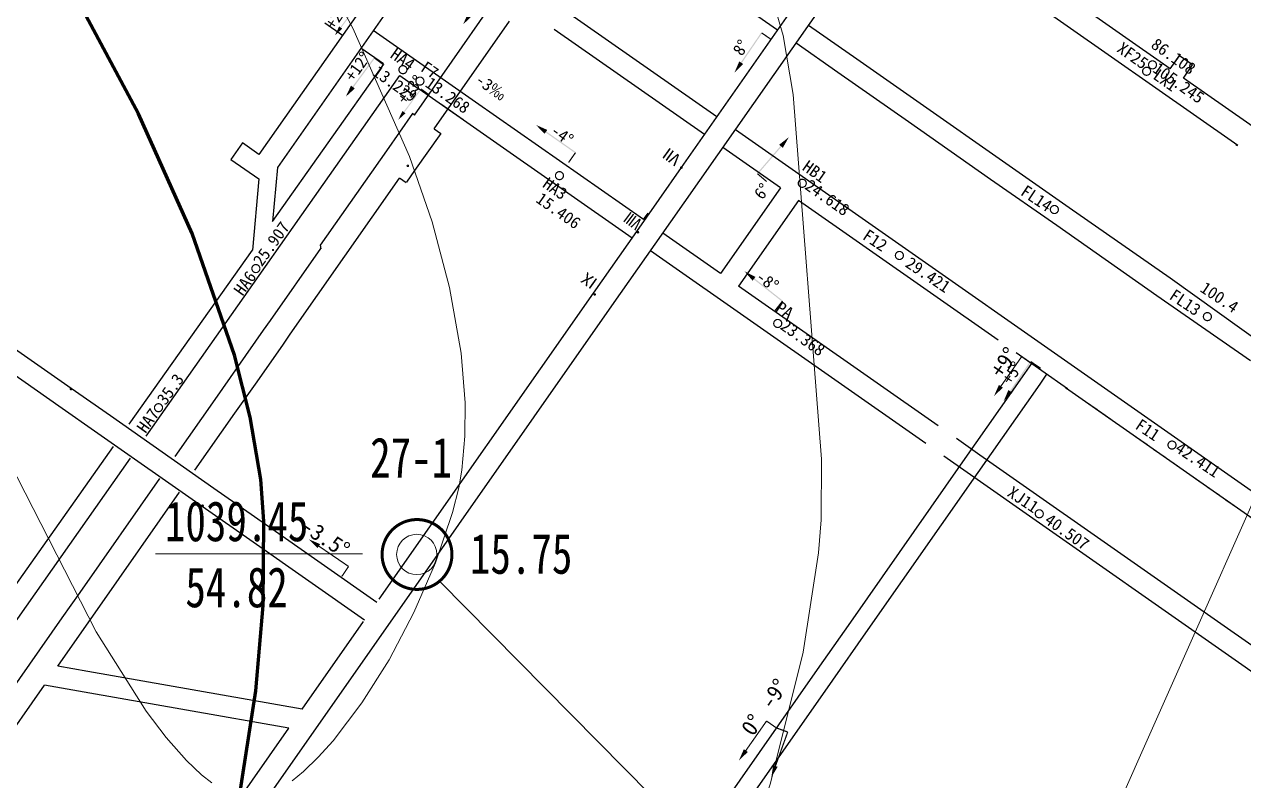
# Model space of a CAD drawing. Header units: inches. Extents: x 36473197 to 36486087, y 3899343 to 3911260.
# Drawn here: x 36481601.5 to 36481905.2, y 3905166.6 to 3905355 of the extents above; entities that cross this region are included whole.
import ezdxf

# ---------------------------------------------------------------- set-up
doc = ezdxf.new("R2010")
doc.units = ezdxf.units.IN
doc.header["$MEASUREMENT"] = 0
doc.linetypes.add('虚线', pattern=[0.0045, 0.00175, -0.001, 0.00175])
doc.layers.get('0').update_dxf_attribs({"lineweight": 0})
doc.layers.get('Defpoints').update_dxf_attribs({"lineweight": 0})
for name, color, linetype, lineweight in [('4煤底板等值线', 7, 'Continuous', 0), ('向北背斜轴', 7, 'Continuous', 0), ('四盘区辅运巷', 7, 'Continuous', 0), ('导线点', 7, 'Continuous', 0), ('巷道', 7, 'Continuous', 0), ('巷道掘进尺', 7, 'Continuous', 0), ('西区开拓设计', 7, 'Continuous', 0), ('边坡点数字', 7, 'Continuous', 0), ('钻孔', 7, 'Continuous', 0)]:
    doc.layers.add(name, color=color, linetype=linetype, lineweight=lineweight)
doc.layers.add('变坡点', color=1, linetype='Continuous', lineweight=0, true_color=0xff0000)
doc.layers.add('巷道1', color=7, linetype='Continuous', lineweight=0, true_color=0x2d2d2d)
doc.styles.add('仿宋', font='simfang.ttf')
doc.styles.add('宋体', font='SIMSUN.TTC')
doc.styles.add('长等线体', font='simfang.ttf')
doc.styles.add('黑体', font='simhei.ttf')
doc.dimstyles.get("Standard").update_dxf_attribs({"dimtxt": 30, "dimasz": 20, "dimexe": 0.18, "dimexo": 0.0625, "dimgap": 0.09, "dimtad": 1, "dimdec": 0, "dimzin": 0, "dimdsep": 46, "dimtxsty": '仿宋', "dimcen": 0.09, "dimclrd": 150, "dimclre": 150, "dimadec": 0, "dimazin": 0, "dimtfac": 1, "dimtdec": 0, "dimtofl": 0, "dimtmove": 0, "dimatfit": 3, "dimfxl": 1, "dimtolj": 1, "dimtzin": 0, "dimlwd": 0, "dimarcsym": 0})

# ---------------------------------------------------------------- blocks, each defined once
blk = doc.blocks.new('变坡点1')
at = {"true_color": 0xff0000}
for points in [[(-4.61, 8.53), (-7.29, 9.99), (-5.37, 7.61)], [(-5.37, 7.61), (-4.61, 8.53)], [(-5.09, 7.95), (1.83, 2.19), (2.02, 2.42), (-4.89, 8.18)], [(1.81, 2.4), (-0.12, 0.1), (0.12, -0.1), (2.04, 2.21)]]:
    blk.add_hatch(color=1, dxfattribs=at).paths.add_polyline_path(points, flags=17)
blk = doc.blocks.new('变坡点3')
at = {"true_color": 0xff0000}
for points in [[(0.02, -3), (-0.15, -0.01), (0.15, 0.01), (0.32, -2.99)], [(0.16, -2.85), (9.15, -2.32), (9.17, -2.62), (0.18, -3.14)], [(9.19, -3.07), (12.15, -2.3), (9.12, -1.88)]]:
    blk.add_hatch(color=1, dxfattribs=at).paths.add_polyline_path(points, flags=17)
blk = doc.blocks.new('变坡点1_1_1_1')
for points in [[(-3.56, -8.61), (-4.75, -8.45)], [(-4.75, -8.45), (-4.55, -11.5), (-3.56, -8.61)]]:
    blk.add_hatch(color=0).paths.add_polyline_path(points, flags=17)
at = {"color": 0, "const_width": 0.3}
for points in [[(-4.16, -8.53), (-2.97, 0.39)], [(-2.97, 0.39), (0, 0)]]:
    blk.add_lwpolyline(points, dxfattribs=at)
blk = doc.blocks.new('临时经纬仪导线点')
at = {"color": 0, "const_width": 0.3}
blk.add_lwpolyline([(1, 0), (0.97, 0.26), (0.87, 0.5), (0.71, 0.71), (0.5, 0.87), (0.26, 0.97), (0, 1), (-0.26, 0.97), (-0.5, 0.87), (-0.71, 0.71), (-0.87, 0.5), (-0.97, 0.26), (-1, 0), (-0.97, -0.26), (-0.87, -0.5), (-0.71, -0.71), (-0.5, -0.87), (-0.26, -0.97), (0, -1), (0.26, -0.97), (0.5, -0.87), (0.71, -0.71), (0.87, -0.5), (0.97, -0.26), (1, 0)], dxfattribs=at)
blk = doc.blocks.new('*D204')
at = {"layer": 'Defpoints', "color": 0, "transparency": 16777216}
for p in [(36476925.52, 3911082.36), (36486060.15, 3904950.04), (36485936.09, 3904772.87)]:
    blk.add_point(p, dxfattribs=at)
at = {"layer": '四盘区辅运巷', "color": 150, "lineweight": -2, "transparency": 16777216}
for p, q in [((36476925.55, 3911082.41), (36477049.68, 3911259.68)), ((36485936.12, 3904772.92), (36486060.25, 3904950.19))]:
    blk.add_line(p, q, dxfattribs=at)
at = {"layer": '四盘区辅运巷', "color": 150, "lineweight": 0, "transparency": 16777216}
blk.add_line((36477065.96, 3911248.06), (36486043.76, 3904961.51), dxfattribs=at)
at = {"layer": '四盘区辅运巷', "color": 150, "transparency": 16777216}
for points in [[(36477067.87, 3911250.79), (36477064.05, 3911245.33), (36477049.58, 3911259.53)], [(36486045.68, 3904964.24), (36486041.85, 3904958.78), (36486060.15, 3904950.04)]]:
    blk.add_solid(points, dxfattribs=at)
at = {"layer": '四盘区辅运巷', "color": 0, "transparency": 16777216, "insert": (36481563.62, 3908117.29), "char_height": 30, "attachment_point": 5, "rotation": 324.9991, "style": '仿宋'}
blk.add_mtext('\\A1;1100', dxfattribs=at)

msp = doc.modelspace()

# ---------------------------------------------------------------- linework, layer by layer
at = {"layer": '4煤底板等值线', "color": 7, "linetype": 'Continuous', "lineweight": 0, "flags": 128}
for points in [[(36481533.73, 3904498.63), (36481577.43, 3904528.33), (36481618, 3904561.79), (36481642.73, 3904586.54), (36481661.6, 3904609.36), (36481678.45, 3904633.73), (36481687.74, 3904649.94), (36481696.61, 3904669.88), (36481714.04, 3904725.66), (36481756.79, 3904896.62), (36481999.33, 3905442.73)], [(36481668.23, 3905166.5), (36481671.02, 3905168.79), (36481674.74, 3905172.37), (36481678.43, 3905176.46), (36481685.6, 3905185.9), (36481692.36, 3905196.68), (36481698.54, 3905208.42), (36481703.91, 3905220.77), (36481708.18, 3905233.32), (36481709.72, 3905239.49), (36481710.45, 3905243.86), (36481711.22, 3905252.34), (36481711.28, 3905260.67), (36481710.32, 3905273.03), (36481707.45, 3905289.41), (36481703.08, 3905305.75), (36481697.49, 3905322.02), (36481683.35, 3905354.03), (36481675.08, 3905369.37)], [(36481710.57, 3905020.32), (36481719.11, 3905029.33), (36481732.12, 3905046.58), (36481750.47, 3905076.61), (36481763.71, 3905102.61), (36481776.67, 3905133.85), (36481787.38, 3905165.92), (36481795.5, 3905198.54), (36481799.34, 3905223.27), (36481800, 3905231.56), (36481800.03, 3905246.66), (36481793.02, 3905337.51), (36481790.51, 3905352.19), (36481786.58, 3905365.62)], [(36481580.04, 3905280.52), (36481619.42, 3905203.63), (36481631.88, 3905183.89), (36481636.87, 3905177.27), (36481641.89, 3905171.58), (36481645.67, 3905168.02), (36481648.21, 3905166.04)]]:
    msp.add_lwpolyline(points, dxfattribs=at)
at = {"layer": '向北背斜轴', "color": 1, "lineweight": 100, "true_color": 0xff0000, "flags": 128}
msp.add_lwpolyline([(36481446.17, 3904494.24), (36481644.53, 3905113.72), (36481654.19, 3905156.75), (36481659.2, 3905188.89), (36481661.01, 3905210.14), (36481661.2, 3905231.17), (36481660.46, 3905241.57), (36481657.8, 3905257.13), (36481653.89, 3905272.52), (36481643.36, 3905302.85), (36481629.99, 3905332.63), (36481614.38, 3905361.86)], dxfattribs=at)
at = {"layer": '巷道', "color": 30, "linetype": '虚线', "lineweight": 30, "ltscale": 2000, "true_color": 0xff8000}
for p, q in [((36481852.37, 3905270.45), (36481850.65, 3905268)), ((36481856.14, 3905267.82), (36481854.42, 3905265.36))]:
    msp.add_line(p, q, dxfattribs=at)
at = {"layer": '巷道', "color": 30, "linetype": 'Continuous', "lineweight": 30, "true_color": 0xff8000}
for p, q in [((36481850.65, 3905268), (36481835.21, 3905245.95)), ((36481854.42, 3905265.36), (36481838.98, 3905243.31)), ((36481835.21, 3905245.95), (36481807.26, 3905206.03)), ((36481838.98, 3905243.31), (36481811.03, 3905203.39)), ((36481807.26, 3905206.03), (36481799, 3905194.24)), ((36481811.03, 3905203.39), (36481802.77, 3905191.6)), ((36481799, 3905194.24), (36481772.36, 3905156.18)), ((36481802.77, 3905191.6), (36481776.13, 3905153.54))]:
    msp.add_line(p, q, dxfattribs=at)
at = {"layer": '巷道1', "color": 30, "linetype": 'Continuous', "lineweight": 30, "true_color": 0xff8000}
for p, q in [((36481903.76, 3905324.77, -0.2), (36481824, 3905380.62, -0.2)), ((36481698.78, 3905377.99), (36481659.95, 3905322.54)), ((36481886.94, 3905343.87, -0.2), (36481836.8, 3905378.98, -0.2)), ((36481703.37, 3905374.78), (36481664.54, 3905319.33)), ((36481789.13, 3905353.49, 0.18), (36481761.55, 3905372.81, 0.18)), ((36481808.83, 3905346.29, 0.18), (36481796.82, 3905354.71, 0.18)), ((36481804.12, 3905343, 0.18), (36481793.72, 3905350.28, 0.18)), ((36481886.94, 3905343.87), (36481889.23, 3905347.15)), ((36481892.51, 3905344.85, -0.2), (36481889.23, 3905347.15, -0.2)), ((36481861.78, 3905309.26, 0.18), (36481808.83, 3905346.29, 0.18)), ((36481890.21, 3905341.58), (36481892.51, 3905344.85)), ((36481695.08, 3905342.19, 0.2), (36481699.88, 3905338.83, 0.28)), ((36481821.75, 3905330.65, 0.18), (36481804.12, 3905343, 0.18)), ((36481938.87, 3905307.51, -0.2), (36481890.21, 3905341.58, -0.2)), ((36481842.19, 3905316.34, 0.18), (36481821.75, 3905330.65, 0.18)), ((36481655.86, 3905325.41), (36481652.99, 3905321.31)), ((36481659.95, 3905322.54), (36481655.86, 3905325.41)), ((36481652.99, 3905321.31), (36481659.89, 3905316.48)), ((36481664.54, 3905319.33), (36481663.36, 3905305.81)), ((36481754.05, 3905303.39), (36481765.17, 3905319.28)), ((36481659.89, 3905316.48), (36481658.33, 3905298.71)), ((36481758.63, 3905300.17), (36481769.76, 3905316.06)), ((36481858.66, 3905304.81, 0.18), (36481842.19, 3905316.34, 0.18)), ((36481886.88, 3905291.71, 0.18), (36481861.78, 3905309.26, 0.18)), ((36481883.63, 3905287.32, 0.18), (36481858.66, 3905304.81, 0.18)), ((36481743.29, 3905288.02), (36481754.05, 3905303.39)), ((36481747.87, 3905284.81), (36481758.63, 3905300.17)), ((36481910.87, 3905274.57, 0.18), (36481886.88, 3905291.71, 0.18)), ((36481906.93, 3905271.11, 0.2), (36481883.63, 3905287.32, 0.18)), ((36481670.68, 3905184.33), (36481686.02, 3905206.23)), ((36481642.77, 3905134.7), (36481690.37, 3905202.69)), ((36481638.18, 3905137.91), (36481667.38, 3905179.61))]:
    msp.add_line(p, q, dxfattribs=at)
at = {"layer": '巷道1', "color": 30, "linetype": '虚线', "lineweight": 30, "ltscale": 2000, "true_color": 0xff8000}
for p, q in [((36481865.84, 3905261.01), (36481869.27, 3905258.6)), ((36481869.27, 3905258.6), (36481979.31, 3905181.55))]:
    msp.add_line(p, q, dxfattribs=at)
at = {"layer": '巷道1', "color": 30, "lineweight": 30, "true_color": 0xff8000, "flags": 128}
for points in [[(36481774.02, 3905331.91), (36481720.02, 3905369.72), (36481437.82, 3905567.32)], [(36481770.92, 3905327.48), (36481733.49, 3905353.69)], [(36482156.47, 3905064.11), (36481778.61, 3905328.7)], [(36481789.82, 3905314.25), (36481775.51, 3905324.27)], [(36481789.82, 3905314.25), (36481774.88, 3905292.92)], [(36481794.31, 3905311.09), (36481779.38, 3905289.76)], [(36481844.09, 3905276.25), (36481794.32, 3905311.1)], [(36481861.34, 3905264.17), (36481848.59, 3905273.1)], [(36482153.37, 3905059.69), (36481860.88, 3905264.38)]]:
    msp.add_lwpolyline(points, dxfattribs=at)
at = {"layer": '巷道1', "color": 30, "linetype": 'Continuous', "lineweight": 30, "true_color": 0xff8000, "flags": 128}
for points in [[(36481680.74, 3905352.22), (36481676.38, 3905355.27)], [(36481713.93, 3905335.6), (36481688.43, 3905353.45)], [(36481690.94, 3905345.09), (36481685.33, 3905349.01)], [(36481752.89, 3905301.73), (36481699.88, 3905338.83)], [(36481710.82, 3905331.17), (36481705.27, 3905335.05)], [(36481755.75, 3905306.32), (36481713.93, 3905335.6)], [(36481755.75, 3905306.32), (36481756.9, 3905307.96)], [(36481756.9, 3905307.96), (36481757.05, 3905307.68)], [(36481774.88, 3905292.92), (36481760.57, 3905302.94)], [(36481759.69, 3905296.97), (36481757.47, 3905298.52)], [(36481826.06, 3905250.5), (36481759.69, 3905296.97)], [(36481829.15, 3905254.92), (36481779.39, 3905289.77)], [(36481613.21, 3905264.21), (36481590.72, 3905279.96)], [(36481610.14, 3905259.82), (36481592.43, 3905272.22)], [(36481622.96, 3905257.39), (36481613.21, 3905264.21)], [(36481619.83, 3905253.04), (36481610.14, 3905259.82)], [(36481648.73, 3905239.34), (36481622.96, 3905257.39)], [(36481645.81, 3905234.85), (36481619.83, 3905253.04)], [(36481839.51, 3905247.67), (36481833.66, 3905251.77)], [(36482011.68, 3905120.53), (36481830.56, 3905247.35)], [(36482138.44, 3905038.36), (36481839.51, 3905247.67)], [(36481661.61, 3905230.32), (36481648.73, 3905239.34)], [(36481658.54, 3905225.93), (36481645.81, 3905234.85)], [(36481689.31, 3905210.93), (36481661.61, 3905230.32)], [(36481686.23, 3905206.54), (36481658.54, 3905225.93)]]:
    msp.add_lwpolyline(points, dxfattribs=at)
at = {"layer": '巷道1', "color": 30, "linetype": 'Continuous', "lineweight": 30, "true_color": 0xff8000, "elevation": 0.2, "flags": 128}
for points in [[(36481663.36, 3905305.81), (36481691.06, 3905345)], [(36481631.85, 3905252.39), (36481695.08, 3905342.19)], [(36481627.66, 3905255.32), (36481658.33, 3905298.71)], [(36481576.06, 3905182.33), (36481623.77, 3905249.82)], [(36481586.89, 3905188.54), (36481627.97, 3905246.88)]]:
    msp.add_lwpolyline(points, dxfattribs=at)
at = {"layer": '巷道掘进尺', "color": 3, "true_color": 0x00ff00, "const_width": 0.3}
for points in [[(36481697.19, 3905319.72, -1), (36481696.85, 3905319.72, -1), (36481697.19, 3905319.72)], [(36481765.34, 3905319.28, -1), (36481765, 3905319.28, -1), (36481765.34, 3905319.28)], [(36481754.52, 3905303.17, -1), (36481754.18, 3905303.17, -1), (36481754.52, 3905303.17)], [(36481743.75, 3905287.67, -1), (36481743.42, 3905287.67, -1), (36481743.75, 3905287.67)], [(36481613.3, 3905264.1, -1), (36481612.97, 3905264.1, -1), (36481613.3, 3905264.1)], [(36481646.1, 3905235.03, -1), (36481645.76, 3905235.03, -1), (36481646.1, 3905235.03)]]:
    msp.add_lwpolyline(points, format="xyb", dxfattribs=at)
at = {"layer": '西区开拓设计', "color": 30, "linetype": 'Continuous', "lineweight": 30, "true_color": 0xff8000}
for p, q in [((36481765.17, 3905319.28), (36481810.46, 3905383.95)), ((36481769.76, 3905316.06), (36481815.05, 3905380.74)), ((36481698.67, 3905332.37), (36481717.46, 3905359.21)), ((36481703.58, 3905328.93), (36481722.37, 3905355.77)), ((36481698.18, 3905332.72, -0.01), (36481691.69, 3905323.45, -0.01)), ((36481698.67, 3905332.37, -0.01), (36481698.18, 3905332.72, -0.01)), ((36481703.58, 3905328.93, -0.01), (36481705.22, 3905327.78, -0.01)), ((36481705.22, 3905327.78, -0.01), (36481698.73, 3905318.52, -0.01)), ((36481691.69, 3905323.45, -0.01), (36481675.21, 3905299.93, -0.01)), ((36481903.71, 3905324.69, 0), (36481903.3, 3905324.98, 0)), ((36481667.76, 3905277.77), (36481694.98, 3905316.64)), ((36481662.84, 3905281.21), (36481675.36, 3905299.08)), ((36481689.88, 3905211.75), (36481743.29, 3905288.02)), ((36481690.37, 3905202.69), (36481747.87, 3905284.81)), ((36481654.78, 3905269.69), (36481661.12, 3905278.75)), ((36481659.48, 3905265.94), (36481666.04, 3905275.31)), ((36481649.04, 3905261.5), (36481654.78, 3905269.69)), ((36481653.96, 3905258.06), (36481659.48, 3905265.94)), ((36481639.1, 3905247.3), (36481649.04, 3905261.5)), ((36481644.02, 3905243.86), (36481653.96, 3905258.06)), ((36481615.41, 3905213.46), (36481635.28, 3905241.84)), ((36481620.32, 3905210.02), (36481640.2, 3905238.4)), ((36481610.93, 3905207.07), (36481615.41, 3905213.46)), ((36481615.85, 3905203.63), (36481620.32, 3905210.02))]:
    msp.add_line(p, q, dxfattribs=at)
at = {"layer": '西区开拓设计', "color": 30, "linetype": '虚线', "lineweight": 30, "ltscale": 2000, "true_color": 0xff8000}
for p, q in [((36481698.73, 3905318.52, -0.01), (36481696.62, 3905315.5, -0.01)), ((36481696.62, 3905315.5, -0.01), (36481694.98, 3905316.64, -0.01)), ((36481675.21, 3905299.93, -0.01), (36481675.36, 3905299.05, -0.01)), ((36481661.12, 3905278.75), (36481662.84, 3905281.21)), ((36481666.04, 3905275.31), (36481667.76, 3905277.77))]:
    msp.add_line(p, q, dxfattribs=at)
at = {"layer": '西区开拓设计', "color": 7, "linetype": 'Continuous', "lineweight": 30}
for p, q in [((36481594.32, 3905183.34), (36481610.93, 3905207.07)), ((36481609.84, 3905195.06), (36481615.85, 3905203.63)), ((36481591.17, 3905168.39), (36481606.54, 3905190.34))]:
    msp.add_line(p, q, dxfattribs=at)
at = {"layer": '西区开拓设计', "color": 30, "linetype": 'Continuous', "lineweight": 30, "true_color": 0xff8000, "elevation": 0.2, "flags": 128}
for points in [[(36481861.29, 3905264.1), (36481860.88, 3905264.38)], [(36481850.74, 3905239.7), (36481850.73, 3905239.7)], [(36481847.67, 3905235.25), (36481847.63, 3905235.28)]]:
    msp.add_lwpolyline(points, dxfattribs=at)
at = {"layer": '西区开拓设计', "color": 11, "linetype": 'Continuous', "lineweight": 30, "true_color": 0xff8040, "elevation": 0.12, "flags": 128}
msp.add_lwpolyline([(36481889.38, 3905251.02), (36481889.38, 3905251.02)], dxfattribs=at)
at = {"layer": '西区开拓设计', "color": 7, "linetype": 'Continuous', "lineweight": 30, "flags": 128}
for points in [[(36481617.31, 3905193.74), (36481609.84, 3905195.06)], [(36481616.41, 3905188.6), (36481606.54, 3905190.34)]]:
    msp.add_lwpolyline(points, dxfattribs=at)
at = {"layer": '西区开拓设计', "color": 30, "linetype": 'Continuous', "lineweight": 30, "true_color": 0xff8000, "flags": 128}
for points in [[(36481670.68, 3905184.33), (36481617.31, 3905193.74)], [(36481667.38, 3905179.61), (36481616.41, 3905188.6)]]:
    msp.add_lwpolyline(points, dxfattribs=at)
at = {"layer": '钻孔', "color": 7, "const_width": 0.75}
msp.add_lwpolyline([(36481708.03, 3905222.89, -1), (36481690.62, 3905222.89, -1), (36481708.03, 3905222.89)], format="xyb", dxfattribs=at)
at = {"layer": '钻孔', "color": 7, "linetype": 'Continuous', "flags": 128}
msp.add_lwpolyline([(36481634.2, 3905223.05), (36481685.74, 3905223.05)], dxfattribs=at)
at = {"layer": '钻孔', "flags": 128}
msp.add_lwpolyline([(36481704.94, 3905216.25), (36481783.81, 3905136.39)], dxfattribs=at)
at = {"layer": '钻孔', "color": 7, "linetype": 'Continuous', "lineweight": 0}
msp.add_circle((36481699.26, 3905222.89), 5.02, dxfattribs=at)

# ---------------------------------------------------------------- block references
at = {"layer": '变坡点'}
for name, p, rotation in [('变坡点1_1_1_1', (36481720.14, 3905363.04), 332.5442944189103), ('变坡点1', (36481691.12, 3905344.8), 93.40707031880028), ('变坡点1', (36481737.07, 3905320.54), 4.741716615976424), ('变坡点1', (36481788.49, 3905283.65), 1.662177873286356), ('变坡点1_1_1_1', (36481852.37, 3905270.45), 332.5446368053102), ('变坡点1_1_1_1', (36481788.84, 3905179.68), 332.5446368053102)]:
    msp.add_blockref(name, p, dxfattribs=dict(at, rotation=rotation))
at = {"layer": '变坡点', "xscale": 0.8, "yscale": 0.8, "rotation": 93.40707031880028}
for p in [(36481686.52, 3905358.53), (36481702.28, 3905337.46)]:
    msp.add_blockref('变坡点1', p, dxfattribs=at)
at = {"layer": '变坡点'}
for name, p, yscale, rotation in [('变坡点3', (36481787.63, 3905351.14), 1.000000000029793, 232.3796213535958), ('变坡点3', (36481786.4, 3905315.8), -1.000000000029793, 52.67382776174114), ('变坡点3', (36481854.66, 3905269.26), 1.000000000029793, 232.3796213535958), ('变坡点1_1_1_1', (36481788.84, 3905179.68), -1, 152.5449800698416)]:
    msp.add_blockref(name, p, dxfattribs=dict(at, yscale=yscale, rotation=rotation))
at = {"layer": '变坡点', "color": 1, "true_color": 0xff0000, "rotation": 243.2385729432604}
msp.add_blockref('变坡点1_1_1_1', (36481680.6, 3905217.43), dxfattribs=at)
at = {"layer": '导线点', "color": 7}
for p, rotation in [((36481695.82, 3905343.67), 9.686697337865286e-10), ((36481881.04, 3905343.27), 9.686697337865286e-10), ((36481882.51, 3905344.87), 9.686697337865286e-10), ((36481700.05, 3905340.82), 9.686697337865286e-10), ((36481734.8, 3905317.27), 9.686697337865286e-10), ((36481795.28, 3905315.36), 9.686697337865286e-10), ((36481858.07, 3905308.83), 9.686697337865286e-10), ((36481819.47, 3905297.38), 9.686697337865286e-10), ((36481659.19, 3905294.12), 359.9996198025656), ((36481789.17, 3905280.44), 9.686697337865286e-10), ((36481896.18, 3905282.15), 9.686697337865286e-10), ((36481634.94, 3905259.46), 359.9996198025656), ((36481887.37, 3905250.15), 9.686697337865286e-10), ((36481854.31, 3905233.03), 9.686697337865286e-10)]:
    msp.add_blockref('临时经纬仪导线点', p, dxfattribs=dict(at, rotation=rotation))

# ---------------------------------------------------------------- texts
at = {"layer": '变坡点', "style": '宋体'}
for s, height, rotation, p in [('+2.2°', 3, 56.2024, (36481678.7, 3905353.46, -0.2)), ('8°', 3, 56.9964, (36481780.26, 3905346.87, -0.2)), ('+12°', 3, 54.4976, (36481683.53, 3905340.49, -0.2)), ('+13°', 3, 51.8802, (36481696.5, 3905334.8, -0.2)), ('-3‰', 3, 324.4572, (36481713.59, 3905340.5, -0.2)), ('-4°', 3, 324.4572, (36481732.36, 3905327.81, -0.2)), ('6°', 3, 52.0991, (36481785.33, 3905311.07, -0.2)), ('-8°', 3, 324.4572, (36481783.48, 3905291.41, -0.2)), ('+9°', 4, 55, (36481845.03, 3905266.58)), ('+5°', 3, 56.9964, (36481847.29, 3905264.99, -0.2)), ('-9°', 4, 55.0003, (36481787.7, 3905183.96)), ('0°', 4, 55, (36481783.01, 3905177.38))]:
    msp.add_text(s, height=height, rotation=rotation, dxfattribs=at).set_placement(p)
at = {"layer": '导线点'}
for s, rotation, style, p in [('XF25', 324.8261, '黑体', (36481873.4, 3905348.31)), ('86.108', 324.8261, '黑体', (36481881.89, 3905349.32)), ('HA4', 324.8261, '黑体', (36481692.43, 3905346.83)), ('13.229', 324.8261, '黑体', (36481688.01, 3905342.47)), ('F7', 326.2482, '黑体', (36481699.99, 3905343.47)), ('105.245', 324.8261, '黑体', (36481882.34, 3905343.27)), ('13.268', 324.8261, '黑体', (36481701.12, 3905339.62)), ('LX1', 324.8261, '黑体', (36481882.4, 3905341.59)), ('HB1', 324.8261, '黑体', (36481795.06, 3905318.83)), ('HA3', 324.8261, '黑体', (36481730.37, 3905314.6)), ('24.618', 324.8261, '黑体', (36481795.68, 3905314.12)), ('FL14', 326.2482, '黑体', (36481849.42, 3905312.63)), ('15.406', 324.8261, '黑体', (36481728.7, 3905310.84)), ('25.907', 54.4911, '长等线体', (36481660.68, 3905294.44)), ('F12', 326.2482, '黑体', (36481810.07, 3905301.61)), ('29.421', 326.2482, '黑体', (36481820.7, 3905294.73)), ('HA6', 54.4911, '长等线体', (36481655.89, 3905287.12)), ('100.4', 326.2482, '黑体', (36481894.13, 3905288.56)), ('FL13', 326.2482, '黑体', (36481886.45, 3905286.71)), ('PA', 326.2482, '黑体', (36481788.38, 3905283.61)), ('23.368', 324.8261, '黑体', (36481789.57, 3905279.21)), ('35.3', 54.4911, '长等线体', (36481636.71, 3905259.89)), ('HA7', 54.4911, '长等线体', (36481631.73, 3905252.89)), ('F11', 326.2482, '黑体', (36481877.97, 3905254.38)), ('42.411', 326.2482, '黑体', (36481887.9, 3905248.68)), ('XJ11', 326.2482, '黑体', (36481846.09, 3905237.61)), ('40.507', 324.8261, '黑体', (36481855.38, 3905230.86))]:
    msp.add_text(s, height=3, rotation=rotation, dxfattribs=dict(at, style=style)).set_placement(p)
at = {"layer": '巷道掘进尺', "style": '宋体'}
for s, rotation, p in [('Ⅶ', 144.2814, (36481765.27, 3905321.96, -0.2)), ('Ⅷ', 143.1295, (36481755.54, 3905305.96, -0.2)), ('Ⅸ ', 144.2814, (36481744.72, 3905291.1, -0.2))]:
    msp.add_text(s, height=3, rotation=rotation, dxfattribs=at).set_placement(p)
at = {"layer": '边坡点数字', "color": 1, "true_color": 0xff0000, "style": '宋体'}
msp.add_text('-3.5°', height=4, rotation=326.6596, dxfattribs=at).set_placement((36481670.08, 3905228.97, -0.2))
at = {"layer": '钻孔', "color": 7, "style": '宋体', "width": 0.75}
for s, p in [('27-1', (36481687.65, 3905242.05)), ('15.75', (36481712.51, 3905218.08)), ('54.82', (36481641.63, 3905209.74))]:
    msp.add_text(s, height=10, dxfattribs=at).set_placement(p)
at = {"layer": '钻孔', "color": 1, "true_color": 0xff0000, "style": '宋体', "width": 0.75}
msp.add_text('1039.45', height=10, dxfattribs=at).set_placement((36481636.54, 3905226.19))

# ---------------------------------------------------------------- dimensions: what is measured, and where the dimension line sits
at = {"layer": '四盘区辅运巷'}
dim = msp.add_aligned_dim(p1=(36476925.52, 3911082.36), p2=(36485936.09, 3904772.87), distance=216.29, text='1100', dimstyle='Standard', dxfattribs=at)
dim.commit()
dim.dimension.update_dxf_attribs({"geometry": '*D204', "text_midpoint": (36481563.62, 3908117.29)})

doc.saveas('drawing.dxf')
